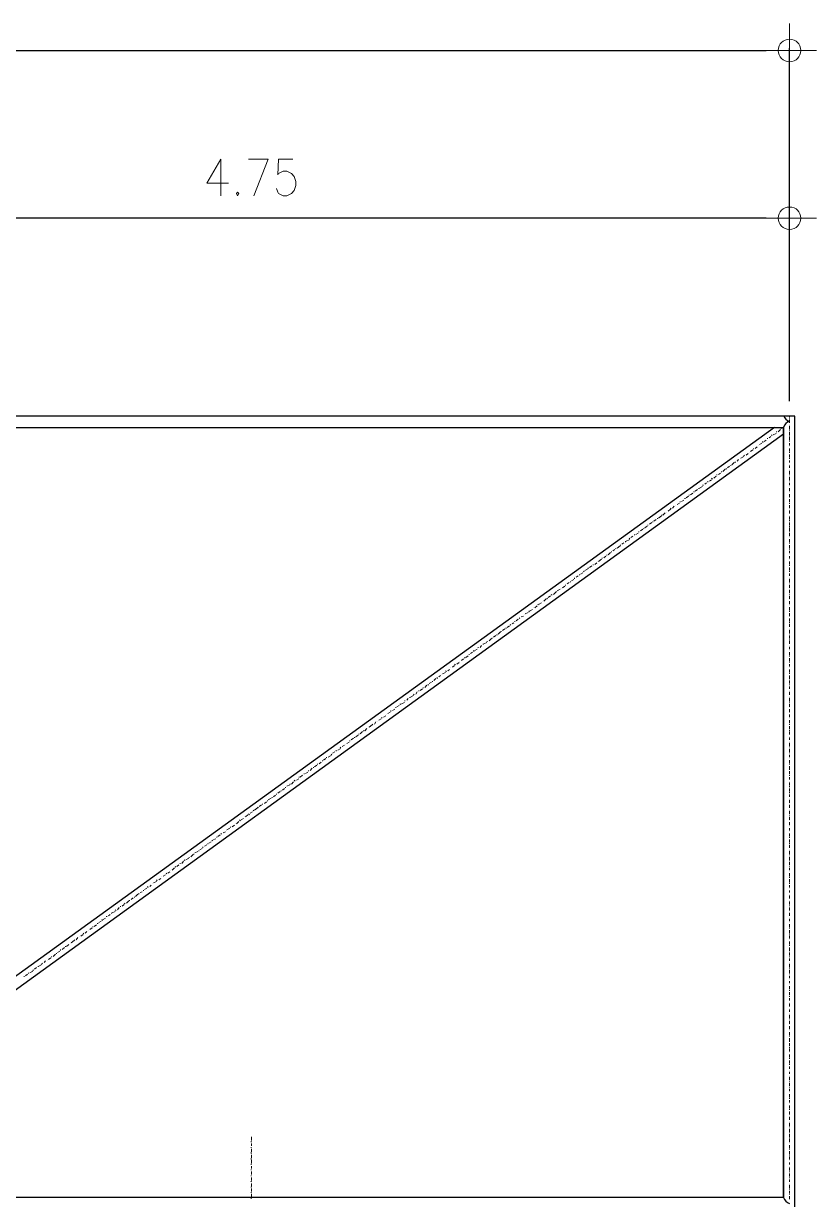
# Model space of a CAD drawing. Header units: millimetres. Extents: x 2928 to 3112, y 1220 to 1280.
# Drawn here: x 3095.02 to 3098.52, y 1236.9 to 1242.09 of the extents above; entities that cross this region are included whole.
import ezdxf

# ---------------------------------------------------------------- set-up
doc = ezdxf.new("R2010")
doc.units = ezdxf.units.MM

msp = doc.modelspace()

# ---------------------------------------------------------------- linework, layer by layer
at = {"color": 7, "linetype": 'Continuous', "lineweight": 9, "true_color": 0x000007}
for points in [[(3098.40303, 1242.08947), (3098.40303, 1241.85129), (3098.40303, 1241.85129)], [(3098.28394, 1241.97038), (3098.52211, 1241.97038), (3098.52211, 1241.97038)], [(3095.89227, 1241.32863), (3095.89227, 1241.49072), (3095.82942, 1241.38487), (3095.92535, 1241.38487)], [(3096.03782, 1241.32863), (3096.10068, 1241.49072), (3096.01467, 1241.49072)], [(3096.20984, 1241.49072), (3096.14699, 1241.49072), (3096.14368, 1241.42126), (3096.14699, 1241.42787), (3096.16684, 1241.4378), (3096.18338, 1241.4378), (3096.20322, 1241.42787), (3096.21646, 1241.41464), (3096.22307, 1241.39148), (3096.22307, 1241.37494), (3096.21646, 1241.35179), (3096.20322, 1241.33856), (3096.18338, 1241.32863), (3096.16684, 1241.32863), (3096.14699, 1241.33856), (3096.14368, 1241.34517), (3096.13706, 1241.36171)], [(3098.40303, 1241.34848), (3098.40303, 1241.11031), (3098.40303, 1241.11031)], [(3098.28394, 1241.22939), (3098.52211, 1241.22939), (3098.52211, 1241.22939)]]:
    msp.add_lwpolyline(points, dxfattribs=at)
at = {"color": 253, "linetype": 'Continuous', "lineweight": -2, "true_color": 0x9a9a9a}
for points in [[(3056.79199, 1241.97038), (3098.30048, 1241.97038), (3098.30048, 1241.97038)], [(3098.40303, 1240.42225), (3098.40303, 1241.9803), (3098.40303, 1241.9803)], [(3098.30048, 1241.22939), (3093.75201, 1241.22939), (3093.75201, 1241.22939)], [(3098.40303, 1240.42225), (3098.40303, 1241.23932), (3098.40303, 1241.23932)]]:
    msp.add_lwpolyline(points, dxfattribs=at)
at = {"color": 7, "linetype": 'Continuous', "lineweight": 9, "true_color": 0x000007}
msp.add_lwpolyline([(3095.96505, 1241.34517), (3095.96174, 1241.33856), (3095.96505, 1241.32863), (3095.97166, 1241.33856)], close=True, dxfattribs=at)
at = {"color": 7, "linetype": 'Continuous', "lineweight": -2, "true_color": 0x000007}
for points in [[(3098.42618, 1234.8053), (3098.42618, 1240.35609), (3056.66629, 1240.35609), (3056.66629, 1234.8053)], [(3098.33687, 1240.30647), (3093.67593, 1236.93564), (3093.67593, 1236.93564)], [(3098.37656, 1236.90587), (3098.37656, 1240.30647), (3098.37656, 1240.30647)], [(3098.37656, 1240.2767), (3093.71893, 1236.90587), (3093.71893, 1236.90587)]]:
    msp.add_lwpolyline(points, dxfattribs=at)
at = {"color": 252, "linetype": 'Continuous', "lineweight": 5, "true_color": 0x989898}
for points in [[(3098.40303, 1240.34947), (3098.40303, 1240.35609), (3098.40303, 1240.35609)], [(3098.40303, 1240.34285), (3098.40303, 1240.34616), (3098.40303, 1240.34616)], [(3098.40303, 1240.32632), (3098.40303, 1240.33955), (3098.40303, 1240.33955)], [(3098.34679, 1240.28662), (3098.34348, 1240.28662), (3098.34348, 1240.28662)], [(3098.36333, 1240.29654), (3098.35341, 1240.28662), (3098.35341, 1240.28662)], [(3098.36664, 1240.29985), (3098.36664, 1240.30316), (3098.36664, 1240.30316)], [(3098.37656, 1240.30647), (3098.36995, 1240.30316), (3098.36995, 1240.30316)], [(3098.40303, 1240.29985), (3098.40303, 1240.31308), (3098.40303, 1240.31308)], [(3098.40303, 1240.29324), (3098.40303, 1240.29654), (3098.40303, 1240.29654)], [(3098.40303, 1240.27339), (3098.40303, 1240.28662), (3098.40303, 1240.28662)], [(3098.28063, 1240.237), (3098.27071, 1240.23038), (3098.27071, 1240.23038)], [(3098.28725, 1240.24031), (3098.28394, 1240.24362), (3098.28394, 1240.24362)], [(3098.30048, 1240.25023), (3098.29056, 1240.24362), (3098.29056, 1240.24362)], [(3098.3071, 1240.25685), (3098.30379, 1240.25685), (3098.30379, 1240.25685)], [(3098.32033, 1240.26677), (3098.31371, 1240.26016), (3098.31371, 1240.26016)], [(3098.32694, 1240.27008), (3098.32364, 1240.27339), (3098.32364, 1240.27339)], [(3098.34348, 1240.28), (3098.33025, 1240.27339), (3098.33025, 1240.27339)], [(3098.40303, 1240.26677), (3098.40303, 1240.27008), (3098.40303, 1240.27008)], [(3098.40303, 1240.25023), (3098.40303, 1240.26346), (3098.40303, 1240.26346)], [(3098.40303, 1240.24362), (3098.40303, 1240.24692), (3098.40303, 1240.24692)], [(3098.40303, 1240.22708), (3098.40303, 1240.237), (3098.40303, 1240.237)], [(3098.20455, 1240.18076), (3098.20124, 1240.18407), (3098.20124, 1240.18407)], [(3098.22109, 1240.19069), (3098.21117, 1240.18407), (3098.21117, 1240.18407)], [(3098.24094, 1240.20723), (3098.23101, 1240.20061), (3098.23101, 1240.20061)], [(3098.24424, 1240.21054), (3098.24424, 1240.21384), (3098.24424, 1240.21384)], [(3098.26078, 1240.22046), (3098.25086, 1240.21384), (3098.25086, 1240.21384)], [(3098.40303, 1240.20061), (3098.40303, 1240.21384), (3098.40303, 1240.21384)], [(3098.40303, 1240.194), (3098.40303, 1240.1973), (3098.40303, 1240.1973)], [(3098.40303, 1240.17415), (3098.40303, 1240.18738), (3098.40303, 1240.18738)], [(3098.13839, 1240.13445), (3098.12847, 1240.12784), (3098.12847, 1240.12784)], [(3098.14501, 1240.13776), (3098.1417, 1240.13776), (3098.1417, 1240.13776)], [(3098.15824, 1240.15099), (3098.14831, 1240.14107), (3098.14831, 1240.14107)], [(3098.16485, 1240.15099), (3098.16155, 1240.1543), (3098.16155, 1240.1543)], [(3098.17809, 1240.16422), (3098.17147, 1240.15761), (3098.17147, 1240.15761)], [(3098.20124, 1240.17746), (3098.18801, 1240.17084), (3098.18801, 1240.17084)], [(3098.40303, 1240.16753), (3098.40303, 1240.17084), (3098.40303, 1240.17084)], [(3098.40303, 1240.15099), (3098.40303, 1240.16092), (3098.40303, 1240.16092)], [(3098.40303, 1240.12784), (3098.40303, 1240.13776), (3098.40303, 1240.13776)], [(3098.06231, 1240.07822), (3098.059, 1240.08152), (3098.059, 1240.08152)], [(3098.07885, 1240.09145), (3098.06892, 1240.08152), (3098.06892, 1240.08152)], [(3098.08215, 1240.09476), (3098.08215, 1240.09806), (3098.08215, 1240.09806)], [(3098.09869, 1240.10468), (3098.08877, 1240.09806), (3098.08877, 1240.09806)], [(3098.102, 1240.10799), (3098.102, 1240.1113), (3098.102, 1240.1113)], [(3098.11854, 1240.12122), (3098.10862, 1240.1113), (3098.10862, 1240.1113)], [(3098.12516, 1240.12122), (3098.12185, 1240.12453), (3098.12185, 1240.12453)], [(3098.40303, 1240.10137), (3098.40303, 1240.1146), (3098.40303, 1240.1146)], [(3098.40303, 1240.09476), (3098.40303, 1240.09806), (3098.40303, 1240.09806)], [(3098.40303, 1240.07491), (3098.40303, 1240.08814), (3098.40303, 1240.08814)], [(3097.99615, 1240.03191), (3097.98622, 1240.02529), (3097.98622, 1240.02529)], [(3098.00276, 1240.03521), (3098.00276, 1240.03852), (3098.00276, 1240.03852)], [(3098.0193, 1240.04514), (3098.00607, 1240.03852), (3098.00607, 1240.03852)], [(3098.02261, 1240.05175), (3098.0193, 1240.05175), (3098.0193, 1240.05175)], [(3098.03584, 1240.06168), (3098.02923, 1240.05506), (3098.02923, 1240.05506)], [(3098.04246, 1240.06498), (3098.04246, 1240.06829), (3098.04246, 1240.06829)], [(3098.059, 1240.07491), (3098.04907, 1240.06829), (3098.04907, 1240.06829)], [(3098.40303, 1240.06829), (3098.40303, 1240.0716), (3098.40303, 1240.0716)], [(3098.40303, 1240.05175), (3098.40303, 1240.06168), (3098.40303, 1240.06168)], [(3098.40303, 1240.02529), (3098.40303, 1240.03852), (3098.40303, 1240.03852)], [(3097.92006, 1239.97567), (3097.92006, 1239.97898), (3097.92006, 1239.97898)], [(3097.9366, 1239.98559), (3097.92668, 1239.97898), (3097.92668, 1239.97898)], [(3097.94322, 1239.99221), (3097.93991, 1239.99221), (3097.93991, 1239.99221)], [(3097.95645, 1240.00213), (3097.94653, 1239.99552), (3097.94653, 1239.99552)], [(3097.95976, 1240.00544), (3097.95976, 1240.00875), (3097.95976, 1240.00875)], [(3097.9763, 1240.01537), (3097.96637, 1240.00875), (3097.96637, 1240.00875)], [(3097.98291, 1240.02198), (3097.97961, 1240.02198), (3097.97961, 1240.02198)], [(3098.40303, 1239.99883), (3098.40303, 1240.01206), (3098.40303, 1240.01206)], [(3098.40303, 1239.97567), (3098.40303, 1239.9889), (3098.40303, 1239.9889)], [(3097.8539, 1239.92936), (3097.84398, 1239.91943), (3097.84398, 1239.91943)], [(3097.87706, 1239.9459), (3097.86714, 1239.93597), (3097.86714, 1239.93597)], [(3097.88037, 1239.9459), (3097.87706, 1239.94921), (3097.87706, 1239.94921)], [(3097.8936, 1239.95913), (3097.88698, 1239.94921), (3097.88698, 1239.94921)], [(3097.91676, 1239.97236), (3097.90683, 1239.96575), (3097.90683, 1239.96575)], [(3098.40303, 1239.96905), (3098.40303, 1239.97236), (3098.40303, 1239.97236)], [(3098.40303, 1239.94921), (3098.40303, 1239.96244), (3098.40303, 1239.96244)], [(3098.40303, 1239.92605), (3098.40303, 1239.93928), (3098.40303, 1239.93928)], [(3097.77782, 1239.87312), (3097.77782, 1239.87643), (3097.77782, 1239.87643)], [(3097.79436, 1239.88635), (3097.78444, 1239.87974), (3097.78444, 1239.87974)], [(3097.80098, 1239.88966), (3097.79767, 1239.88966), (3097.79767, 1239.88966)], [(3097.81421, 1239.89959), (3097.80428, 1239.89297), (3097.80428, 1239.89297)], [(3097.82082, 1239.90289), (3097.82082, 1239.9062), (3097.82082, 1239.9062)], [(3097.83736, 1239.91613), (3097.82413, 1239.9062), (3097.82413, 1239.9062)], [(3097.84067, 1239.91943), (3097.83736, 1239.91943), (3097.83736, 1239.91943)], [(3098.40303, 1239.89959), (3098.40303, 1239.91282), (3098.40303, 1239.91282)], [(3098.40303, 1239.89297), (3098.40303, 1239.89628), (3098.40303, 1239.89628)], [(3098.40303, 1239.87312), (3098.40303, 1239.88635), (3098.40303, 1239.88635)], [(3097.71166, 1239.82681), (3097.70174, 1239.82019), (3097.70174, 1239.82019)], [(3097.71828, 1239.83012), (3097.71828, 1239.83343), (3097.71828, 1239.83343)], [(3097.73482, 1239.84004), (3097.72489, 1239.83343), (3097.72489, 1239.83343)], [(3097.73812, 1239.84335), (3097.73812, 1239.84666), (3097.73812, 1239.84666)], [(3097.75466, 1239.85658), (3097.74474, 1239.84997), (3097.74474, 1239.84997)], [(3097.76128, 1239.85989), (3097.75797, 1239.85989), (3097.75797, 1239.85989)], [(3097.77451, 1239.86981), (3097.76459, 1239.8632), (3097.76459, 1239.8632)], [(3098.40303, 1239.86651), (3098.40303, 1239.86981), (3098.40303, 1239.86981)], [(3098.40303, 1239.84997), (3098.40303, 1239.8632), (3098.40303, 1239.8632)], [(3098.40303, 1239.84335), (3098.40303, 1239.84666), (3098.40303, 1239.84666)], [(3098.40303, 1239.82681), (3098.40303, 1239.84004), (3098.40303, 1239.84004)], [(3097.63227, 1239.76727), (3097.62235, 1239.76065), (3097.62235, 1239.76065)], [(3097.63558, 1239.77057), (3097.63558, 1239.77388), (3097.63558, 1239.77388)], [(3097.65542, 1239.78381), (3097.64219, 1239.77388), (3097.64219, 1239.77388)], [(3097.65873, 1239.78711), (3097.65542, 1239.78711), (3097.65542, 1239.78711)], [(3097.67196, 1239.79704), (3097.66204, 1239.79042), (3097.66204, 1239.79042)], [(3097.67858, 1239.80035), (3097.67858, 1239.80365), (3097.67858, 1239.80365)], [(3097.69512, 1239.81027), (3097.68189, 1239.80365), (3097.68189, 1239.80365)], [(3097.69843, 1239.81358), (3097.69512, 1239.81689), (3097.69512, 1239.81689)], [(3098.40303, 1239.80035), (3098.40303, 1239.81358), (3098.40303, 1239.81358)], [(3098.40303, 1239.79373), (3098.40303, 1239.79704), (3098.40303, 1239.79704)], [(3098.40303, 1239.77388), (3098.40303, 1239.78711), (3098.40303, 1239.78711)], [(3098.40303, 1239.76727), (3098.40303, 1239.77057), (3098.40303, 1239.77057)], [(3097.57273, 1239.72426), (3097.55949, 1239.71434), (3097.55949, 1239.71434)], [(3097.57603, 1239.72757), (3097.57603, 1239.73088), (3097.57603, 1239.73088)], [(3097.59257, 1239.7375), (3097.58265, 1239.73088), (3097.58265, 1239.73088)], [(3097.59588, 1239.7408), (3097.59588, 1239.74411), (3097.59588, 1239.74411)], [(3097.61242, 1239.75404), (3097.6025, 1239.74411), (3097.6025, 1239.74411)], [(3097.61904, 1239.75734), (3097.61573, 1239.75734), (3097.61573, 1239.75734)], [(3098.40303, 1239.75073), (3098.40303, 1239.76065), (3098.40303, 1239.76065)], [(3098.40303, 1239.72757), (3098.40303, 1239.7375), (3098.40303, 1239.7375)], [(3097.49003, 1239.66472), (3097.4801, 1239.6581), (3097.4801, 1239.6581)], [(3097.49664, 1239.66803), (3097.49333, 1239.67134), (3097.49333, 1239.67134)], [(3097.51318, 1239.68126), (3097.49995, 1239.67464), (3097.49995, 1239.67464)], [(3097.51649, 1239.68457), (3097.51318, 1239.68457), (3097.51318, 1239.68457)], [(3097.52972, 1239.69449), (3097.5198, 1239.68788), (3097.5198, 1239.68788)], [(3097.53634, 1239.6978), (3097.53634, 1239.70111), (3097.53634, 1239.70111)], [(3097.55288, 1239.70772), (3097.54295, 1239.70111), (3097.54295, 1239.70111)], [(3098.40303, 1239.70111), (3098.40303, 1239.71434), (3098.40303, 1239.71434)], [(3098.40303, 1239.69449), (3098.40303, 1239.6978), (3098.40303, 1239.6978)], [(3098.40303, 1239.67464), (3098.40303, 1239.68788), (3098.40303, 1239.68788)], [(3098.40303, 1239.66803), (3098.40303, 1239.67134), (3098.40303, 1239.67134)], [(3097.41394, 1239.60848), (3097.41394, 1239.61179), (3097.41394, 1239.61179)], [(3097.43048, 1239.62172), (3097.42056, 1239.6151), (3097.42056, 1239.6151)], [(3097.4371, 1239.62502), (3097.43379, 1239.62502), (3097.43379, 1239.62502)], [(3097.45033, 1239.63495), (3097.44041, 1239.62833), (3097.44041, 1239.62833)], [(3097.45364, 1239.63826), (3097.45364, 1239.64156), (3097.45364, 1239.64156)], [(3097.47018, 1239.65149), (3097.46025, 1239.64487), (3097.46025, 1239.64487)], [(3097.47679, 1239.6548), (3097.47349, 1239.6548), (3097.47349, 1239.6548)], [(3098.40303, 1239.65149), (3098.40303, 1239.66141), (3098.40303, 1239.66141)], [(3098.40303, 1239.62502), (3098.40303, 1239.63826), (3098.40303, 1239.63826)], [(3098.40303, 1239.61841), (3098.40303, 1239.62172), (3098.40303, 1239.62172)], [(3098.40303, 1239.59856), (3098.40303, 1239.61179), (3098.40303, 1239.61179)], [(3097.34778, 1239.56217), (3097.33786, 1239.55556), (3097.33786, 1239.55556)], [(3097.3544, 1239.56548), (3097.35109, 1239.56879), (3097.35109, 1239.56879)], [(3097.37094, 1239.57871), (3097.36101, 1239.56879), (3097.36101, 1239.56879)], [(3097.37425, 1239.57871), (3097.37094, 1239.58202), (3097.37094, 1239.58202)], [(3097.39079, 1239.59194), (3097.37755, 1239.58533), (3097.37755, 1239.58533)], [(3097.41063, 1239.60518), (3097.40071, 1239.59856), (3097.40071, 1239.59856)], [(3098.40303, 1239.5754), (3098.40303, 1239.58864), (3098.40303, 1239.58864)], [(3098.40303, 1239.56879), (3098.40303, 1239.5721), (3098.40303, 1239.5721)], [(3098.40303, 1239.54894), (3098.40303, 1239.56217), (3098.40303, 1239.56217)], [(3097.28824, 1239.51917), (3097.27832, 1239.50924), (3097.27832, 1239.50924)], [(3097.29486, 1239.52248), (3097.29155, 1239.52578), (3097.29155, 1239.52578)], [(3097.30809, 1239.5324), (3097.29816, 1239.52578), (3097.29816, 1239.52578)], [(3097.32794, 1239.54894), (3097.31801, 1239.53902), (3097.31801, 1239.53902)], [(3097.33455, 1239.54894), (3097.33124, 1239.55225), (3097.33124, 1239.55225)], [(3098.40303, 1239.52578), (3098.40303, 1239.53902), (3098.40303, 1239.53902)], [(3098.40303, 1239.49932), (3098.40303, 1239.51255), (3098.40303, 1239.51255)], [(3097.20554, 1239.45963), (3097.19562, 1239.45301), (3097.19562, 1239.45301)], [(3097.21216, 1239.46293), (3097.20885, 1239.46624), (3097.20885, 1239.46624)], [(3097.2287, 1239.47286), (3097.21877, 1239.46955), (3097.21877, 1239.46955)], [(3097.24854, 1239.4894), (3097.23531, 1239.48278), (3097.23531, 1239.48278)], [(3097.25516, 1239.4927), (3097.25185, 1239.49601), (3097.25185, 1239.49601)], [(3097.26839, 1239.50263), (3097.25847, 1239.49601), (3097.25847, 1239.49601)], [(3098.40303, 1239.4927), (3098.40303, 1239.49601), (3098.40303, 1239.49601)], [(3098.40303, 1239.47286), (3098.40303, 1239.48609), (3098.40303, 1239.48609)], [(3098.40303, 1239.4497), (3098.40303, 1239.46293), (3098.40303, 1239.46293)], [(3097.12615, 1239.40339), (3097.11622, 1239.39347), (3097.11622, 1239.39347)], [(3097.12946, 1239.40339), (3097.12946, 1239.4067), (3097.12946, 1239.4067)], [(3097.146, 1239.41662), (3097.13607, 1239.41001), (3097.13607, 1239.41001)], [(3097.15261, 1239.41993), (3097.1493, 1239.41993), (3097.1493, 1239.41993)], [(3097.16584, 1239.42985), (3097.15592, 1239.42324), (3097.15592, 1239.42324)], [(3097.17246, 1239.43316), (3097.16915, 1239.43647), (3097.16915, 1239.43647)], [(3097.18569, 1239.44309), (3097.17908, 1239.43978), (3097.17908, 1239.43978)], [(3097.19231, 1239.4497), (3097.189, 1239.4497), (3097.189, 1239.4497)], [(3098.40303, 1239.44309), (3098.40303, 1239.44639), (3098.40303, 1239.44639)], [(3098.40303, 1239.42655), (3098.40303, 1239.43978), (3098.40303, 1239.43978)], [(3098.40303, 1239.40008), (3098.40303, 1239.41331), (3098.40303, 1239.41331)], [(3097.06661, 1239.35708), (3097.05337, 1239.35046), (3097.05337, 1239.35046)], [(3097.06991, 1239.36039), (3097.06661, 1239.36039), (3097.06661, 1239.36039)], [(3097.08645, 1239.37362), (3097.07653, 1239.36369), (3097.07653, 1239.36369)], [(3097.08976, 1239.37362), (3097.08976, 1239.37693), (3097.08976, 1239.37693)], [(3097.1063, 1239.38685), (3097.09638, 1239.38023), (3097.09638, 1239.38023)], [(3097.11292, 1239.39016), (3097.10961, 1239.39016), (3097.10961, 1239.39016)], [(3098.40303, 1239.39347), (3098.40303, 1239.39677), (3098.40303, 1239.39677)], [(3098.40303, 1239.37362), (3098.40303, 1239.38685), (3098.40303, 1239.38685)], [(3098.40303, 1239.367), (3098.40303, 1239.37031), (3098.40303, 1239.37031)], [(3098.40303, 1239.35046), (3098.40303, 1239.36369), (3098.40303, 1239.36369)], [(3096.99052, 1239.30415), (3096.98721, 1239.30415), (3096.98721, 1239.30415)], [(3097.00375, 1239.31407), (3096.99383, 1239.30746), (3096.99383, 1239.30746)], [(3097.01037, 1239.31738), (3097.00706, 1239.32069), (3097.00706, 1239.32069)], [(3097.0236, 1239.32731), (3097.01368, 1239.32069), (3097.01368, 1239.32069)], [(3097.03022, 1239.33392), (3097.02691, 1239.33392), (3097.02691, 1239.33392)], [(3097.04345, 1239.34385), (3097.03683, 1239.33392), (3097.03683, 1239.33392)], [(3097.05007, 1239.34715), (3097.05007, 1239.35046), (3097.05007, 1239.35046)], [(3098.40303, 1239.32731), (3098.40303, 1239.33723), (3098.40303, 1239.33723)], [(3098.40303, 1239.30084), (3098.40303, 1239.31407), (3098.40303, 1239.31407)], [(3096.92436, 1239.25453), (3096.91444, 1239.24791), (3096.91444, 1239.24791)], [(3096.92767, 1239.25784), (3096.92436, 1239.26115), (3096.92436, 1239.26115)], [(3096.94421, 1239.26776), (3096.93429, 1239.26115), (3096.93429, 1239.26115)], [(3096.96406, 1239.2843), (3096.95413, 1239.27769), (3096.95413, 1239.27769)], [(3096.97067, 1239.28761), (3096.96737, 1239.29092), (3096.96737, 1239.29092)], [(3096.98391, 1239.29753), (3096.97398, 1239.29092), (3096.97398, 1239.29092)], [(3098.40303, 1239.29423), (3098.40303, 1239.29753), (3098.40303, 1239.29753)], [(3098.40303, 1239.27438), (3098.40303, 1239.28761), (3098.40303, 1239.28761)], [(3098.40303, 1239.26776), (3098.40303, 1239.27107), (3098.40303, 1239.27107)], [(3098.40303, 1239.25122), (3098.40303, 1239.26115), (3098.40303, 1239.26115)], [(3096.84166, 1239.19829), (3096.83174, 1239.18837), (3096.83174, 1239.18837)], [(3096.84828, 1239.19829), (3096.84497, 1239.2016), (3096.84497, 1239.2016)], [(3096.86151, 1239.21153), (3096.85489, 1239.20491), (3096.85489, 1239.20491)], [(3096.88467, 1239.22476), (3096.87143, 1239.21814), (3096.87143, 1239.21814)], [(3096.88797, 1239.22807), (3096.88467, 1239.23137), (3096.88467, 1239.23137)], [(3096.90121, 1239.23799), (3096.89459, 1239.23137), (3096.89459, 1239.23137)], [(3098.40303, 1239.22476), (3098.40303, 1239.23799), (3098.40303, 1239.23799)], [(3098.40303, 1239.21814), (3098.40303, 1239.22145), (3098.40303, 1239.22145)], [(3098.40303, 1239.19829), (3098.40303, 1239.21153), (3098.40303, 1239.21153)], [(3098.40303, 1239.19499), (3098.40303, 1239.19829), (3098.40303, 1239.19829)], [(3096.76558, 1239.14206), (3096.76558, 1239.14537), (3096.76558, 1239.14537)], [(3096.78212, 1239.15198), (3096.7722, 1239.14537), (3096.7722, 1239.14537)], [(3096.78543, 1239.15529), (3096.78543, 1239.1586), (3096.78543, 1239.1586)], [(3096.80197, 1239.16852), (3096.79204, 1239.1586), (3096.79204, 1239.1586)], [(3096.80858, 1239.16852), (3096.80527, 1239.17183), (3096.80527, 1239.17183)], [(3096.82181, 1239.18176), (3096.81189, 1239.17514), (3096.81189, 1239.17514)], [(3096.82843, 1239.18506), (3096.82512, 1239.18506), (3096.82512, 1239.18506)], [(3098.40303, 1239.17514), (3098.40303, 1239.18837), (3098.40303, 1239.18837)], [(3098.40303, 1239.16852), (3098.40303, 1239.17183), (3098.40303, 1239.17183)], [(3098.40303, 1239.15198), (3098.40303, 1239.16191), (3098.40303, 1239.16191)], [(3096.70273, 1239.09244), (3096.6895, 1239.08582), (3096.6895, 1239.08582)], [(3096.70604, 1239.09906), (3096.70273, 1239.09906), (3096.70273, 1239.09906)], [(3096.71927, 1239.10898), (3096.71265, 1239.10236), (3096.71265, 1239.10236)], [(3096.72588, 1239.11229), (3096.72588, 1239.1156), (3096.72588, 1239.1156)], [(3096.74242, 1239.12221), (3096.72919, 1239.1156), (3096.72919, 1239.1156)], [(3096.74573, 1239.12552), (3096.74242, 1239.12883), (3096.74242, 1239.12883)], [(3096.75896, 1239.13875), (3096.75235, 1239.12883), (3096.75235, 1239.12883)], [(3098.40303, 1239.12552), (3098.40303, 1239.13875), (3098.40303, 1239.13875)], [(3098.40303, 1239.09906), (3098.40303, 1239.11229), (3098.40303, 1239.11229)], [(3098.40303, 1239.09244), (3098.40303, 1239.09575), (3098.40303, 1239.09575)], [(3096.63988, 1239.04944), (3096.62995, 1239.04282), (3096.62995, 1239.04282)], [(3096.64318, 1239.05274), (3096.64318, 1239.05605), (3096.64318, 1239.05605)], [(3096.65972, 1239.06267), (3096.6498, 1239.05605), (3096.6498, 1239.05605)], [(3096.66634, 1239.06928), (3096.66303, 1239.06928), (3096.66303, 1239.06928)], [(3096.67957, 1239.07921), (3096.66965, 1239.07259), (3096.66965, 1239.07259)], [(3096.68619, 1239.08252), (3096.68288, 1239.08582), (3096.68288, 1239.08582)], [(3098.40303, 1239.07259), (3098.40303, 1239.08582), (3098.40303, 1239.08582)], [(3098.40303, 1239.04944), (3098.40303, 1239.06267), (3098.40303, 1239.06267)], [(3096.56048, 1238.9932), (3096.54725, 1238.98328), (3096.54725, 1238.98328)], [(3096.56379, 1238.9932), (3096.56048, 1238.99651), (3096.56048, 1238.99651)], [(3096.57702, 1239.00643), (3096.57041, 1238.99651), (3096.57041, 1238.99651)], [(3096.60018, 1239.01966), (3096.59026, 1239.01305), (3096.59026, 1239.01305)], [(3096.60349, 1239.02297), (3096.60349, 1239.02628), (3096.60349, 1239.02628)], [(3096.62003, 1239.0329), (3096.6101, 1239.02628), (3096.6101, 1239.02628)], [(3098.40303, 1239.02628), (3098.40303, 1239.03951), (3098.40303, 1239.03951)], [(3098.40303, 1238.99982), (3098.40303, 1239.01305), (3098.40303, 1239.01305)], [(3098.40303, 1238.9932), (3098.40303, 1238.99651), (3098.40303, 1238.99651)], [(3096.4844, 1238.93696), (3096.48109, 1238.93696), (3096.48109, 1238.93696)], [(3096.49763, 1238.94689), (3096.48771, 1238.94027), (3096.48771, 1238.94027)], [(3096.50094, 1238.9502), (3096.50094, 1238.9535), (3096.50094, 1238.9535)], [(3096.51748, 1238.96343), (3096.50756, 1238.9535), (3096.50756, 1238.9535)], [(3096.5241, 1238.96674), (3096.52079, 1238.96674), (3096.52079, 1238.96674)], [(3096.53733, 1238.97666), (3096.5274, 1238.96674), (3096.5274, 1238.96674)], [(3098.40303, 1238.97335), (3098.40303, 1238.98658), (3098.40303, 1238.98658)], [(3098.40303, 1238.96674), (3098.40303, 1238.97004), (3098.40303, 1238.97004)], [(3098.40303, 1238.9502), (3098.40303, 1238.96343), (3098.40303, 1238.96343)], [(3098.40303, 1238.92704), (3098.40303, 1238.93696), (3098.40303, 1238.93696)], [(3096.41824, 1238.88735), (3096.40832, 1238.88073), (3096.40832, 1238.88073)], [(3096.42155, 1238.89065), (3096.41824, 1238.89396), (3096.41824, 1238.89396)], [(3096.43809, 1238.90389), (3096.42817, 1238.89727), (3096.42817, 1238.89727)], [(3096.45794, 1238.91712), (3096.44801, 1238.9105), (3096.44801, 1238.9105)], [(3096.46125, 1238.92042), (3096.46125, 1238.92373), (3096.46125, 1238.92373)], [(3096.47779, 1238.93366), (3096.46786, 1238.92704), (3096.46786, 1238.92704)], [(3098.40303, 1238.90058), (3098.40303, 1238.91381), (3098.40303, 1238.91381)], [(3098.40303, 1238.89396), (3098.40303, 1238.89727), (3098.40303, 1238.89727)], [(3098.40303, 1238.87411), (3098.40303, 1238.88735), (3098.40303, 1238.88735)], [(3096.34216, 1238.83442), (3096.33885, 1238.83442), (3096.33885, 1238.83442)], [(3096.35539, 1238.84434), (3096.34547, 1238.83773), (3096.34547, 1238.83773)], [(3096.3587, 1238.84765), (3096.3587, 1238.85096), (3096.3587, 1238.85096)], [(3096.37855, 1238.85757), (3096.36531, 1238.85096), (3096.36531, 1238.85096)], [(3096.38185, 1238.86088), (3096.37855, 1238.86419), (3096.37855, 1238.86419)], [(3096.39509, 1238.87411), (3096.38516, 1238.8675), (3096.38516, 1238.8675)], [(3096.4017, 1238.87742), (3096.4017, 1238.88073), (3096.4017, 1238.88073)], [(3098.40303, 1238.8675), (3098.40303, 1238.87081), (3098.40303, 1238.87081)], [(3098.40303, 1238.85096), (3098.40303, 1238.86088), (3098.40303, 1238.86088)], [(3098.40303, 1238.82449), (3098.40303, 1238.83773), (3098.40303, 1238.83773)], [(3096.276, 1238.7848), (3096.26607, 1238.77818), (3096.26607, 1238.77818)], [(3096.27931, 1238.78811), (3096.27931, 1238.79141), (3096.27931, 1238.79141)], [(3096.29585, 1238.80134), (3096.28592, 1238.79141), (3096.28592, 1238.79141)], [(3096.30246, 1238.80465), (3096.29915, 1238.80465), (3096.29915, 1238.80465)], [(3096.31569, 1238.81457), (3096.30577, 1238.80795), (3096.30577, 1238.80795)], [(3096.319, 1238.81788), (3096.319, 1238.82119), (3096.319, 1238.82119)], [(3096.33554, 1238.8278), (3096.32562, 1238.82119), (3096.32562, 1238.82119)], [(3098.40303, 1238.81788), (3098.40303, 1238.82119), (3098.40303, 1238.82119)], [(3098.40303, 1238.79803), (3098.40303, 1238.81126), (3098.40303, 1238.81126)], [(3098.40303, 1238.79472), (3098.40303, 1238.79803), (3098.40303, 1238.79803)], [(3098.40303, 1238.77487), (3098.40303, 1238.78811), (3098.40303, 1238.78811)], [(3096.19661, 1238.72856), (3096.18338, 1238.72195), (3096.18338, 1238.72195)], [(3096.19992, 1238.73187), (3096.19661, 1238.73187), (3096.19661, 1238.73187)], [(3096.21315, 1238.74179), (3096.20322, 1238.73187), (3096.20322, 1238.73187)], [(3096.21976, 1238.7451), (3096.21646, 1238.74841), (3096.21646, 1238.74841)], [(3096.2363, 1238.75503), (3096.22638, 1238.74841), (3096.22638, 1238.74841)], [(3096.23961, 1238.76164), (3096.2363, 1238.76164), (3096.2363, 1238.76164)], [(3096.25284, 1238.77157), (3096.24292, 1238.76164), (3096.24292, 1238.76164)], [(3096.25946, 1238.77487), (3096.25946, 1238.77818), (3096.25946, 1238.77818)], [(3098.40303, 1238.76826), (3098.40303, 1238.77157), (3098.40303, 1238.77157)], [(3098.40303, 1238.75172), (3098.40303, 1238.76164), (3098.40303, 1238.76164)], [(3098.40303, 1238.72525), (3098.40303, 1238.73849), (3098.40303, 1238.73849)], [(3096.13376, 1238.68225), (3096.12383, 1238.67563), (3096.12383, 1238.67563)], [(3096.13706, 1238.68556), (3096.13706, 1238.68887), (3096.13706, 1238.68887)], [(3096.1536, 1238.69879), (3096.14368, 1238.69217), (3096.14368, 1238.69217)], [(3096.16022, 1238.7021), (3096.15691, 1238.7021), (3096.15691, 1238.7021)], [(3096.17345, 1238.71202), (3096.16353, 1238.70541), (3096.16353, 1238.70541)], [(3096.17676, 1238.71533), (3096.17676, 1238.71864), (3096.17676, 1238.71864)], [(3098.40303, 1238.71864), (3098.40303, 1238.72195), (3098.40303, 1238.72195)], [(3098.40303, 1238.69879), (3098.40303, 1238.71202), (3098.40303, 1238.71202)], [(3098.40303, 1238.69217), (3098.40303, 1238.69548), (3098.40303, 1238.69548)], [(3098.40303, 1238.67563), (3098.40303, 1238.68556), (3098.40303, 1238.68556)], [(3096.05436, 1238.62601), (3096.04113, 1238.61609), (3096.04113, 1238.61609)], [(3096.05767, 1238.62601), (3096.05436, 1238.62932), (3096.05436, 1238.62932)], [(3096.0709, 1238.63925), (3096.06098, 1238.63263), (3096.06098, 1238.63263)], [(3096.07752, 1238.64255), (3096.07421, 1238.64255), (3096.07421, 1238.64255)], [(3096.09406, 1238.65248), (3096.08414, 1238.64586), (3096.08414, 1238.64586)], [(3096.09737, 1238.65579), (3096.09737, 1238.65909), (3096.09737, 1238.65909)], [(3096.11391, 1238.66902), (3096.10068, 1238.6624), (3096.10068, 1238.6624)], [(3096.12052, 1238.67233), (3096.11722, 1238.67233), (3096.11722, 1238.67233)], [(3098.40303, 1238.64917), (3098.40303, 1238.6624), (3098.40303, 1238.6624)], [(3098.40303, 1238.62601), (3098.40303, 1238.63925), (3098.40303, 1238.63925)], [(3095.97828, 1238.56978), (3095.97497, 1238.57309), (3095.97497, 1238.57309)], [(3095.99151, 1238.5797), (3095.98159, 1238.57309), (3095.98159, 1238.57309)], [(3096.01136, 1238.59624), (3096.00144, 1238.58632), (3096.00144, 1238.58632)], [(3096.01798, 1238.59624), (3096.01467, 1238.59955), (3096.01467, 1238.59955)], [(3096.03121, 1238.60948), (3096.02128, 1238.60286), (3096.02128, 1238.60286)], [(3096.03782, 1238.61278), (3096.03452, 1238.61609), (3096.03452, 1238.61609)], [(3098.40303, 1238.59955), (3098.40303, 1238.61278), (3098.40303, 1238.61278)], [(3098.40303, 1238.59294), (3098.40303, 1238.59624), (3098.40303, 1238.59624)], [(3098.40303, 1238.57309), (3098.40303, 1238.58632), (3098.40303, 1238.58632)], [(3095.93197, 1238.5367), (3095.91874, 1238.53008), (3095.91874, 1238.53008)], [(3095.93528, 1238.54001), (3095.93528, 1238.54332), (3095.93528, 1238.54332)], [(3095.95182, 1238.54993), (3095.94189, 1238.54332), (3095.94189, 1238.54332)], [(3095.97166, 1238.56647), (3095.96174, 1238.55655), (3095.96174, 1238.55655)], [(3098.40303, 1238.54993), (3098.40303, 1238.56316), (3098.40303, 1238.56316)], [(3098.40303, 1238.52678), (3098.40303, 1238.5367), (3098.40303, 1238.5367)], [(3095.84927, 1238.47716), (3095.83935, 1238.47054), (3095.83935, 1238.47054)], [(3095.85589, 1238.48046), (3095.85258, 1238.48377), (3095.85258, 1238.48377)], [(3095.86912, 1238.49039), (3095.85919, 1238.48708), (3095.85919, 1238.48708)], [(3095.87573, 1238.497), (3095.87243, 1238.497), (3095.87243, 1238.497)], [(3095.88897, 1238.50693), (3095.87904, 1238.50031), (3095.87904, 1238.50031)], [(3095.89558, 1238.51024), (3095.89227, 1238.51354), (3095.89227, 1238.51354)], [(3095.91212, 1238.52016), (3095.9022, 1238.51685), (3095.9022, 1238.51685)], [(3098.40303, 1238.50031), (3098.40303, 1238.51354), (3098.40303, 1238.51354)], [(3098.40303, 1238.4937), (3098.40303, 1238.497), (3098.40303, 1238.497)], [(3098.40303, 1238.47385), (3098.40303, 1238.48708), (3098.40303, 1238.48708)], [(3098.40303, 1238.46723), (3098.40303, 1238.47054), (3098.40303, 1238.47054)], [(3095.76988, 1238.42092), (3095.75995, 1238.411), (3095.75995, 1238.411)], [(3095.77319, 1238.42092), (3095.77319, 1238.42423), (3095.77319, 1238.42423)], [(3095.78973, 1238.43415), (3095.77649, 1238.42754), (3095.77649, 1238.42754)], [(3095.79634, 1238.43746), (3095.79303, 1238.43746), (3095.79303, 1238.43746)], [(3095.80957, 1238.44738), (3095.79965, 1238.44077), (3095.79965, 1238.44077)], [(3095.81288, 1238.45069), (3095.81288, 1238.454), (3095.81288, 1238.454)], [(3095.82942, 1238.46392), (3095.8195, 1238.45731), (3095.8195, 1238.45731)], [(3095.83604, 1238.46723), (3095.83273, 1238.46723), (3095.83273, 1238.46723)], [(3098.40303, 1238.45069), (3098.40303, 1238.46392), (3098.40303, 1238.46392)], [(3098.40303, 1238.42423), (3098.40303, 1238.43746), (3098.40303, 1238.43746)], [(3098.40303, 1238.41761), (3098.40303, 1238.42092), (3098.40303, 1238.42092)], [(3095.69379, 1238.36468), (3095.69049, 1238.36799), (3095.69049, 1238.36799)], [(3095.70703, 1238.37461), (3095.6971, 1238.36799), (3095.6971, 1238.36799)], [(3095.71364, 1238.38122), (3095.71033, 1238.38122), (3095.71033, 1238.38122)], [(3095.72687, 1238.39115), (3095.72026, 1238.38122), (3095.72026, 1238.38122)], [(3095.73349, 1238.39446), (3095.73018, 1238.39776), (3095.73018, 1238.39776)], [(3095.75003, 1238.40438), (3095.7368, 1238.39776), (3095.7368, 1238.39776)], [(3095.75334, 1238.40769), (3095.75003, 1238.40769), (3095.75003, 1238.40769)], [(3098.40303, 1238.39776), (3098.40303, 1238.411), (3098.40303, 1238.411)], [(3098.40303, 1238.39446), (3098.40303, 1238.39776), (3098.40303, 1238.39776)], [(3098.40303, 1238.37461), (3098.40303, 1238.38784), (3098.40303, 1238.38784)], [(3098.40303, 1238.36799), (3098.40303, 1238.3713), (3098.40303, 1238.3713)], [(3095.62764, 1238.31507), (3095.61771, 1238.30845), (3095.61771, 1238.30845)], [(3095.64748, 1238.33161), (3095.63756, 1238.32499), (3095.63756, 1238.32499)], [(3095.6541, 1238.33491), (3095.65079, 1238.33822), (3095.65079, 1238.33822)], [(3095.66733, 1238.34484), (3095.65741, 1238.33822), (3095.65741, 1238.33822)], [(3095.68718, 1238.36138), (3095.67725, 1238.35145), (3095.67725, 1238.35145)], [(3098.40303, 1238.35145), (3098.40303, 1238.36138), (3098.40303, 1238.36138)], [(3098.40303, 1238.32499), (3098.40303, 1238.33822), (3098.40303, 1238.33822)], [(3098.40303, 1238.31837), (3098.40303, 1238.32168), (3098.40303, 1238.32168)], [(3095.55155, 1238.26214), (3095.54824, 1238.26214), (3095.54824, 1238.26214)], [(3095.56478, 1238.27206), (3095.55486, 1238.26545), (3095.55486, 1238.26545)], [(3095.5714, 1238.27537), (3095.56809, 1238.27868), (3095.56809, 1238.27868)], [(3095.58463, 1238.28529), (3095.57802, 1238.27868), (3095.57802, 1238.27868)], [(3095.60779, 1238.30183), (3095.59456, 1238.29522), (3095.59456, 1238.29522)], [(3095.6111, 1238.30514), (3095.60779, 1238.30845), (3095.60779, 1238.30845)], [(3098.40303, 1238.29853), (3098.40303, 1238.31176), (3098.40303, 1238.31176)], [(3098.40303, 1238.29191), (3098.40303, 1238.29522), (3098.40303, 1238.29522)], [(3098.40303, 1238.27537), (3098.40303, 1238.28529), (3098.40303, 1238.28529)], [(3098.40303, 1238.25221), (3098.40303, 1238.26214), (3098.40303, 1238.26214)], [(3095.48539, 1238.21583), (3095.47547, 1238.2059), (3095.47547, 1238.2059)], [(3095.4887, 1238.21583), (3095.4887, 1238.21913), (3095.4887, 1238.21913)], [(3095.50524, 1238.22906), (3095.49532, 1238.22244), (3095.49532, 1238.22244)], [(3095.51186, 1238.23237), (3095.50855, 1238.23237), (3095.50855, 1238.23237)], [(3095.52509, 1238.2456), (3095.51516, 1238.23567), (3095.51516, 1238.23567)], [(3095.5317, 1238.2456), (3095.5284, 1238.24891), (3095.5284, 1238.24891)], [(3095.54494, 1238.25552), (3095.53501, 1238.25221), (3095.53501, 1238.25221)], [(3098.40303, 1238.22575), (3098.40303, 1238.23898), (3098.40303, 1238.23898)], [(3098.40303, 1238.19929), (3098.40303, 1238.21252), (3098.40303, 1238.21252)], [(3095.40931, 1238.15959), (3095.40931, 1238.1629), (3095.40931, 1238.1629)], [(3095.42585, 1238.16951), (3095.41262, 1238.1629), (3095.41262, 1238.1629)], [(3095.42916, 1238.17282), (3095.42585, 1238.17613), (3095.42585, 1238.17613)], [(3095.44239, 1238.18605), (3095.43577, 1238.17613), (3095.43577, 1238.17613)], [(3095.449, 1238.18936), (3095.449, 1238.19267), (3095.449, 1238.19267)], [(3095.46554, 1238.19929), (3095.45562, 1238.19267), (3095.45562, 1238.19267)], [(3095.46885, 1238.20259), (3095.46554, 1238.2059), (3095.46554, 1238.2059)], [(3098.40303, 1238.19267), (3098.40303, 1238.19598), (3098.40303, 1238.19598)], [(3098.40303, 1238.17282), (3098.40303, 1238.18605), (3098.40303, 1238.18605)], [(3098.40303, 1238.14967), (3098.40303, 1238.1629), (3098.40303, 1238.1629)], [(3095.34315, 1238.10997), (3095.33323, 1238.10335), (3095.33323, 1238.10335)], [(3095.34977, 1238.11659), (3095.34646, 1238.11659), (3095.34646, 1238.11659)], [(3095.363, 1238.12651), (3095.35307, 1238.11989), (3095.35307, 1238.11989)], [(3095.36961, 1238.12982), (3095.36631, 1238.13313), (3095.36631, 1238.13313)], [(3095.38284, 1238.13974), (3095.37292, 1238.13313), (3095.37292, 1238.13313)], [(3095.38946, 1238.14636), (3095.38615, 1238.14636), (3095.38615, 1238.14636)], [(3095.40269, 1238.15628), (3095.39608, 1238.14967), (3095.39608, 1238.14967)], [(3098.40303, 1238.12651), (3098.40303, 1238.13643), (3098.40303, 1238.13643)], [(3098.40303, 1238.10005), (3098.40303, 1238.11328), (3098.40303, 1238.11328)], [(3095.26045, 1238.05374), (3095.25383, 1238.04381), (3095.25383, 1238.04381)], [(3095.28361, 1238.06697), (3095.27368, 1238.06035), (3095.27368, 1238.06035)], [(3095.28691, 1238.07027), (3095.28361, 1238.07358), (3095.28361, 1238.07358)], [(3095.30015, 1238.0802), (3095.29353, 1238.07358), (3095.29353, 1238.07358)], [(3095.3233, 1238.09674), (3095.31338, 1238.09012), (3095.31338, 1238.09012)], [(3095.32661, 1238.10005), (3095.32661, 1238.10335), (3095.32661, 1238.10335)], [(3098.40303, 1238.09343), (3098.40303, 1238.09674), (3098.40303, 1238.09674)], [(3098.40303, 1238.07358), (3098.40303, 1238.08681), (3098.40303, 1238.08681)], [(3098.40303, 1238.06697), (3098.40303, 1238.07027), (3098.40303, 1238.07027)], [(3098.40303, 1238.05043), (3098.40303, 1238.06366), (3098.40303, 1238.06366)], [(3095.20091, 1238.01073), (3095.19098, 1238.00081), (3095.19098, 1238.00081)], [(3095.20752, 1238.01404), (3095.20421, 1238.01404), (3095.20421, 1238.01404)], [(3095.22075, 1238.02396), (3095.21083, 1238.01404), (3095.21083, 1238.01404)], [(3095.24391, 1238.0405), (3095.23068, 1238.03058), (3095.23068, 1238.03058)], [(3095.24722, 1238.0405), (3095.24391, 1238.04381), (3095.24391, 1238.04381)], [(3098.40303, 1238.02396), (3098.40303, 1238.0372), (3098.40303, 1238.0372)], [(3098.40303, 1238.01735), (3098.40303, 1238.02066), (3098.40303, 1238.02066)], [(3098.40303, 1237.9975), (3098.40303, 1238.01073), (3098.40303, 1238.01073)], [(3095.11821, 1237.95119), (3095.11159, 1237.94457), (3095.11159, 1237.94457)], [(3095.14136, 1237.96442), (3095.13144, 1237.9578), (3095.13144, 1237.9578)], [(3095.14467, 1237.96773), (3095.14467, 1237.97104), (3095.14467, 1237.97104)], [(3095.16121, 1237.98096), (3095.15129, 1237.97104), (3095.15129, 1237.97104)], [(3095.16783, 1237.98427), (3095.16452, 1237.98427), (3095.16452, 1237.98427)], [(3095.18106, 1237.99419), (3095.17113, 1237.98758), (3095.17113, 1237.98758)], [(3095.18437, 1237.9975), (3095.18437, 1238.00081), (3095.18437, 1238.00081)], [(3098.40303, 1237.99419), (3098.40303, 1237.9975), (3098.40303, 1237.9975)], [(3098.40303, 1237.97434), (3098.40303, 1237.98758), (3098.40303, 1237.98758)], [(3098.40303, 1237.96773), (3098.40303, 1237.97104), (3098.40303, 1237.97104)], [(3098.40303, 1237.95119), (3098.40303, 1237.96111), (3098.40303, 1237.96111)], [(3095.04212, 1237.89495), (3095.04212, 1237.89826), (3095.04212, 1237.89826)], [(3095.06197, 1237.90488), (3095.04874, 1237.89826), (3095.04874, 1237.89826)], [(3095.06528, 1237.90818), (3095.06197, 1237.91149), (3095.06197, 1237.91149)], [(3095.07851, 1237.92142), (3095.06859, 1237.9148), (3095.06859, 1237.9148)], [(3095.08513, 1237.92472), (3095.08513, 1237.92803), (3095.08513, 1237.92803)], [(3095.10167, 1237.93465), (3095.08843, 1237.92803), (3095.08843, 1237.92803)], [(3095.10497, 1237.93796), (3095.10167, 1237.94126), (3095.10167, 1237.94126)], [(3098.40303, 1237.92472), (3098.40303, 1237.93796), (3098.40303, 1237.93796)], [(3098.40303, 1237.91811), (3098.40303, 1237.92142), (3098.40303, 1237.92142)], [(3098.40303, 1237.89826), (3098.40303, 1237.91149), (3098.40303, 1237.91149)], [(3095.02558, 1237.88172), (3095.02228, 1237.88172), (3095.02228, 1237.88172)], [(3095.03882, 1237.89164), (3095.02889, 1237.88503), (3095.02889, 1237.88503)], [(3098.40303, 1237.89164), (3098.40303, 1237.89495), (3098.40303, 1237.89495)], [(3098.40303, 1237.8751), (3098.40303, 1237.88503), (3098.40303, 1237.88503)], [(3098.40303, 1237.85195), (3098.40303, 1237.86187), (3098.40303, 1237.86187)], [(3098.40303, 1237.82548), (3098.40303, 1237.83872), (3098.40303, 1237.83872)], [(3098.40303, 1237.81887), (3098.40303, 1237.82218), (3098.40303, 1237.82218)], [(3098.40303, 1237.79902), (3098.40303, 1237.81225), (3098.40303, 1237.81225)], [(3098.40303, 1237.7924), (3098.40303, 1237.79571), (3098.40303, 1237.79571)], [(3098.40303, 1237.77586), (3098.40303, 1237.78579), (3098.40303, 1237.78579)], [(3098.40303, 1237.7494), (3098.40303, 1237.76263), (3098.40303, 1237.76263)], [(3098.40303, 1237.72625), (3098.40303, 1237.73617), (3098.40303, 1237.73617)], [(3098.40303, 1237.69978), (3098.40303, 1237.71301), (3098.40303, 1237.71301)], [(3098.40303, 1237.69317), (3098.40303, 1237.69647), (3098.40303, 1237.69647)], [(3098.40303, 1237.67332), (3098.40303, 1237.68655), (3098.40303, 1237.68655)], [(3098.40303, 1237.65016), (3098.40303, 1237.66339), (3098.40303, 1237.66339)], [(3098.40303, 1237.6237), (3098.40303, 1237.63693), (3098.40303, 1237.63693)], [(3098.40303, 1237.61708), (3098.40303, 1237.62039), (3098.40303, 1237.62039)], [(3098.40303, 1237.59723), (3098.40303, 1237.61047), (3098.40303, 1237.61047)], [(3098.40303, 1237.59393), (3098.40303, 1237.59723), (3098.40303, 1237.59723)], [(3098.40303, 1237.57408), (3098.40303, 1237.58731), (3098.40303, 1237.58731)], [(3098.40303, 1237.56746), (3098.40303, 1237.57077), (3098.40303, 1237.57077)], [(3098.40303, 1237.55092), (3098.40303, 1237.56415), (3098.40303, 1237.56415)], [(3098.40303, 1237.52446), (3098.40303, 1237.53769), (3098.40303, 1237.53769)], [(3098.40303, 1237.51784), (3098.40303, 1237.52115), (3098.40303, 1237.52115)], [(3098.40303, 1237.49799), (3098.40303, 1237.51123), (3098.40303, 1237.51123)], [(3098.40303, 1237.49138), (3098.40303, 1237.49469), (3098.40303, 1237.49469)], [(3098.40303, 1237.47484), (3098.40303, 1237.48476), (3098.40303, 1237.48476)], [(3098.40303, 1237.45168), (3098.40303, 1237.46161), (3098.40303, 1237.46161)], [(3098.40303, 1237.42522), (3098.40303, 1237.43845), (3098.40303, 1237.43845)], [(3098.40303, 1237.4186), (3098.40303, 1237.42191), (3098.40303, 1237.42191)], [(3098.40303, 1237.39876), (3098.40303, 1237.41199), (3098.40303, 1237.41199)], [(3098.40303, 1237.39214), (3098.40303, 1237.39545), (3098.40303, 1237.39545)], [(3098.40303, 1237.3756), (3098.40303, 1237.38552), (3098.40303, 1237.38552)], [(3098.40303, 1237.34914), (3098.40303, 1237.36237), (3098.40303, 1237.36237)], [(3098.40303, 1237.34252), (3098.40303, 1237.34583), (3098.40303, 1237.34583)], [(3098.40303, 1237.32598), (3098.40303, 1237.3359), (3098.40303, 1237.3359)], [(3098.40303, 1237.29952), (3098.40303, 1237.31275), (3098.40303, 1237.31275)], [(3098.40303, 1237.2929), (3098.40303, 1237.29621), (3098.40303, 1237.29621)], [(3098.40303, 1237.27305), (3098.40303, 1237.28628), (3098.40303, 1237.28628)], [(3098.40303, 1237.2499), (3098.40303, 1237.26313), (3098.40303, 1237.26313)], [(3098.40303, 1237.22343), (3098.40303, 1237.23666), (3098.40303, 1237.23666)], [(3096.0279, 1237.15727), (3096.0279, 1237.17381), (3096.0279, 1237.17381)], [(3098.40303, 1237.21682), (3098.40303, 1237.22012), (3098.40303, 1237.22012)], [(3098.40303, 1237.19697), (3098.40303, 1237.2102), (3098.40303, 1237.2102)], [(3098.40303, 1237.19366), (3098.40303, 1237.19697), (3098.40303, 1237.19697)], [(3098.40303, 1237.17381), (3098.40303, 1237.18705), (3098.40303, 1237.18705)], [(3096.0279, 1237.15066), (3096.02459, 1237.15397), (3096.02459, 1237.15397)], [(3096.0279, 1237.1275), (3096.02459, 1237.1275), (3096.02459, 1237.1275)], [(3096.0279, 1237.13412), (3096.0279, 1237.14404), (3096.0279, 1237.14404)], [(3096.0279, 1237.10765), (3096.0279, 1237.12089), (3096.0279, 1237.12089)], [(3098.40303, 1237.1672), (3098.40303, 1237.17051), (3098.40303, 1237.17051)], [(3098.40303, 1237.15066), (3098.40303, 1237.16389), (3098.40303, 1237.16389)], [(3098.40303, 1237.12419), (3098.40303, 1237.13743), (3098.40303, 1237.13743)], [(3098.40303, 1237.11758), (3098.40303, 1237.12089), (3098.40303, 1237.12089)], [(3096.0279, 1237.10104), (3096.02459, 1237.10435), (3096.02459, 1237.10435)], [(3096.0279, 1237.07457), (3096.02459, 1237.07788), (3096.02459, 1237.07788)], [(3096.0279, 1237.08119), (3096.0279, 1237.09442), (3096.0279, 1237.09442)], [(3096.0279, 1237.05803), (3096.0279, 1237.07127), (3096.0279, 1237.07127)], [(3098.40303, 1237.09773), (3098.40303, 1237.11096), (3098.40303, 1237.11096)], [(3098.40303, 1237.09111), (3098.40303, 1237.09442), (3098.40303, 1237.09442)], [(3098.40303, 1237.07457), (3098.40303, 1237.08781), (3098.40303, 1237.08781)], [(3096.0279, 1237.05142), (3096.02459, 1237.05473), (3096.02459, 1237.05473)], [(3096.0279, 1237.02826), (3096.02459, 1237.02826), (3096.02459, 1237.02826)], [(3096.0279, 1237.03488), (3096.0279, 1237.0448), (3096.0279, 1237.0448)], [(3096.0279, 1237.00841), (3096.0279, 1237.02165), (3096.0279, 1237.02165)], [(3098.40303, 1237.05142), (3098.40303, 1237.06134), (3098.40303, 1237.06134)], [(3098.40303, 1237.02495), (3098.40303, 1237.03819), (3098.40303, 1237.03819)], [(3098.40303, 1237.01834), (3098.40303, 1237.02165), (3098.40303, 1237.02165)], [(3096.0279, 1237.0018), (3096.02459, 1237.0018), (3096.02459, 1237.0018)], [(3096.0279, 1236.97533), (3096.02459, 1236.97864), (3096.02459, 1236.97864)], [(3096.0279, 1236.98195), (3096.0279, 1236.99518), (3096.0279, 1236.99518)], [(3096.0279, 1236.95549), (3096.0279, 1236.96872), (3096.0279, 1236.96872)], [(3098.40303, 1236.99849), (3098.40303, 1237.01172), (3098.40303, 1237.01172)], [(3098.40303, 1236.99187), (3098.40303, 1236.99518), (3098.40303, 1236.99518)], [(3098.40303, 1236.97533), (3098.40303, 1236.98526), (3098.40303, 1236.98526)], [(3096.0279, 1236.95218), (3096.02459, 1236.95218), (3096.02459, 1236.95218)], [(3096.0279, 1236.92902), (3096.02459, 1236.92902), (3096.02459, 1236.92902)], [(3096.0279, 1236.93233), (3096.0279, 1236.94556), (3096.0279, 1236.94556)], [(3096.0279, 1236.90918), (3096.0279, 1236.92241), (3096.0279, 1236.92241)], [(3098.40303, 1236.94887), (3098.40303, 1236.9621), (3098.40303, 1236.9621)], [(3098.40303, 1236.94225), (3098.40303, 1236.94556), (3098.40303, 1236.94556)], [(3098.40303, 1236.92571), (3098.40303, 1236.93564), (3098.40303, 1236.93564)], [(3098.40303, 1236.9191), (3098.40303, 1236.92241), (3098.40303, 1236.92241)], [(3098.40303, 1236.89925), (3098.40303, 1236.91248), (3098.40303, 1236.91248)], [(3096.0279, 1236.90256), (3096.02459, 1236.90256), (3096.02459, 1236.90256)]]:
    msp.add_lwpolyline(points, dxfattribs=at)
at = {"color": 7, "linetype": 'Continuous', "lineweight": -2, "true_color": 0x000007}
msp.add_lwpolyline([(3098.37656, 1236.90587), (3093.67593, 1236.90587), (3093.67593, 1240.30647), (3098.37656, 1240.30647)], close=True, dxfattribs=at)
at = {"color": 252, "linetype": 'Continuous', "lineweight": 5, "true_color": 0x989898}
for points in [[(3098.40303, 1240.3197), (3098.40303, 1240.3197)], [(3098.2244, 1240.1973), (3098.2244, 1240.1973)], [(3098.26409, 1240.22708), (3098.26409, 1240.22708)], [(3098.40303, 1240.22046), (3098.40303, 1240.22046)], [(3098.1847, 1240.16753), (3098.1847, 1240.16753)], [(3098.40303, 1240.14438), (3098.40303, 1240.14438)], [(3098.40303, 1240.12122), (3098.40303, 1240.12122)], [(3098.40303, 1240.04514), (3098.40303, 1240.04514)], [(3098.40303, 1240.01867), (3098.40303, 1240.01867)], [(3098.40303, 1239.99552), (3098.40303, 1239.99552)], [(3097.86052, 1239.93267), (3097.86052, 1239.93267)], [(3097.90022, 1239.96244), (3097.90022, 1239.96244)], [(3098.40303, 1239.9459), (3098.40303, 1239.9459)], [(3098.40303, 1239.91943), (3098.40303, 1239.91943)], [(3098.40303, 1239.82019), (3098.40303, 1239.82019)], [(3098.40303, 1239.74411), (3098.40303, 1239.74411)], [(3098.40303, 1239.72096), (3098.40303, 1239.72096)], [(3097.55619, 1239.71434), (3097.55619, 1239.71434)], [(3098.40303, 1239.64487), (3098.40303, 1239.64487)], [(3097.39409, 1239.59525), (3097.39409, 1239.59525)], [(3098.40303, 1239.59525), (3098.40303, 1239.59525)], [(3097.2717, 1239.50924), (3097.2717, 1239.50924)], [(3097.3114, 1239.53902), (3097.3114, 1239.53902)], [(3098.40303, 1239.54563), (3098.40303, 1239.54563)], [(3098.40303, 1239.51917), (3098.40303, 1239.51917)], [(3097.232, 1239.47947), (3097.232, 1239.47947)], [(3098.40303, 1239.46955), (3098.40303, 1239.46955)], [(3098.40303, 1239.41993), (3098.40303, 1239.41993)], [(3098.40303, 1239.34385), (3098.40303, 1239.34385)], [(3098.40303, 1239.32069), (3098.40303, 1239.32069)], [(3096.94752, 1239.27438), (3096.94752, 1239.27438)], [(3096.86813, 1239.21483), (3096.86813, 1239.21483)], [(3096.90782, 1239.24461), (3096.90782, 1239.24461)], [(3098.40303, 1239.24461), (3098.40303, 1239.24461)], [(3098.40303, 1239.14537), (3098.40303, 1239.14537)], [(3098.40303, 1239.1189), (3098.40303, 1239.1189)], [(3098.40303, 1239.06928), (3098.40303, 1239.06928)], [(3098.40303, 1239.04613), (3098.40303, 1239.04613)], [(3096.58364, 1239.00974), (3096.58364, 1239.00974)], [(3096.62334, 1239.03951), (3096.62334, 1239.03951)], [(3098.40303, 1239.01966), (3098.40303, 1239.01966)], [(3096.54394, 1238.97997), (3096.54394, 1238.97997)], [(3098.40303, 1238.94358), (3098.40303, 1238.94358)], [(3096.4414, 1238.90719), (3096.4414, 1238.90719)], [(3098.40303, 1238.92042), (3098.40303, 1238.92042)], [(3098.40303, 1238.84434), (3098.40303, 1238.84434)], [(3098.40303, 1238.7451), (3098.40303, 1238.7451)], [(3098.40303, 1238.66902), (3098.40303, 1238.66902)], [(3098.40303, 1238.64586), (3098.40303, 1238.64586)], [(3095.99482, 1238.58632), (3095.99482, 1238.58632)], [(3098.40303, 1238.6194), (3098.40303, 1238.6194)], [(3095.91543, 1238.52678), (3095.91543, 1238.52678)], [(3095.95512, 1238.55655), (3095.95512, 1238.55655)], [(3098.40303, 1238.56978), (3098.40303, 1238.56978)], [(3098.40303, 1238.54332), (3098.40303, 1238.54332)], [(3098.40303, 1238.52016), (3098.40303, 1238.52016)], [(3098.40303, 1238.44408), (3098.40303, 1238.44408)], [(3095.63094, 1238.32168), (3095.63094, 1238.32168)], [(3095.67064, 1238.35145), (3095.67064, 1238.35145)], [(3098.40303, 1238.34484), (3098.40303, 1238.34484)], [(3095.59125, 1238.29191), (3095.59125, 1238.29191)], [(3098.40303, 1238.26875), (3098.40303, 1238.26875)], [(3098.40303, 1238.2456), (3098.40303, 1238.2456)], [(3098.40303, 1238.21913), (3098.40303, 1238.21913)], [(3098.40303, 1238.16951), (3098.40303, 1238.16951)], [(3098.40303, 1238.14305), (3098.40303, 1238.14305)], [(3098.40303, 1238.11989), (3098.40303, 1238.11989)], [(3095.26707, 1238.05704), (3095.26707, 1238.05704)], [(3095.30676, 1238.08681), (3095.30676, 1238.08681)], [(3095.22737, 1238.02727), (3095.22737, 1238.02727)], [(3098.40303, 1238.04381), (3098.40303, 1238.04381)], [(3095.12482, 1237.9545), (3095.12482, 1237.9545)], [(3098.40303, 1237.94457), (3098.40303, 1237.94457)], [(3098.40303, 1237.86849), (3098.40303, 1237.86849)], [(3098.40303, 1237.84533), (3098.40303, 1237.84533)], [(3098.40303, 1237.76925), (3098.40303, 1237.76925)], [(3098.40303, 1237.74279), (3098.40303, 1237.74279)], [(3098.40303, 1237.71963), (3098.40303, 1237.71963)], [(3098.40303, 1237.67001), (3098.40303, 1237.67001)], [(3098.40303, 1237.64355), (3098.40303, 1237.64355)], [(3098.40303, 1237.54431), (3098.40303, 1237.54431)], [(3098.40303, 1237.46822), (3098.40303, 1237.46822)], [(3098.40303, 1237.44507), (3098.40303, 1237.44507)], [(3098.40303, 1237.36898), (3098.40303, 1237.36898)], [(3098.40303, 1237.31936), (3098.40303, 1237.31936)], [(3098.40303, 1237.26974), (3098.40303, 1237.26974)], [(3098.40303, 1237.24328), (3098.40303, 1237.24328)], [(3098.40303, 1237.14404), (3098.40303, 1237.14404)], [(3098.40303, 1237.06796), (3098.40303, 1237.06796)], [(3098.40303, 1237.0448), (3098.40303, 1237.0448)], [(3098.40303, 1236.96872), (3098.40303, 1236.96872)]]:
    msp.add_lwpolyline(points, close=True, dxfattribs=at)
at = {"color": 7, "linetype": 'Continuous', "lineweight": 9, "true_color": 0x000007}
for points in [[(3098.45265, 1241.97038), (3098.45265, 1242.00015), (3098.4328, 1242.02), (3098.40303, 1242.02), (3098.40303, 1242.02), (3098.37656, 1242.02), (3098.35341, 1242.00015), (3098.35341, 1241.97038), (3098.35341, 1241.97038), (3098.35341, 1241.94392), (3098.37656, 1241.92076), (3098.40303, 1241.92076), (3098.40303, 1241.92076), (3098.4328, 1241.92076), (3098.45265, 1241.94392), (3098.45265, 1241.97038)], [(3098.45265, 1241.22939), (3098.45265, 1241.25916), (3098.4328, 1241.27901), (3098.40303, 1241.27901), (3098.40303, 1241.27901), (3098.37656, 1241.27901), (3098.35341, 1241.25916), (3098.35341, 1241.22939), (3098.35341, 1241.22939), (3098.35341, 1241.20293), (3098.37656, 1241.17977), (3098.40303, 1241.17977), (3098.40303, 1241.17977), (3098.4328, 1241.17977), (3098.45265, 1241.20293), (3098.45265, 1241.22939)]]:
    msp.add_open_spline(points, degree=3, knots=[0, 0, 0, 0, 0.0625, 0.0625, 0.0625, 0.062501, 0.125, 0.125, 0.125, 0.125001, 0.1875, 0.1875, 0.1875, 0.187501, 1, 1, 1, 1], dxfattribs=at)
at = {"color": 7, "linetype": 'Continuous', "lineweight": -2, "true_color": 0x000007}
for points in [[(3098.37656, 1240.35939), (3098.37987, 1240.34616), (3098.3898, 1240.33624), (3098.40303, 1240.33293)], [(3098.40303, 1240.33293), (3098.3898, 1240.32962), (3098.37987, 1240.3197), (3098.37656, 1240.30647)], [(3098.37656, 1236.90587), (3098.37987, 1236.89264), (3098.3898, 1236.88602), (3098.40303, 1236.8794)]]:
    msp.add_open_spline(points, degree=3, dxfattribs=at)

doc.saveas('drawing.dxf')
